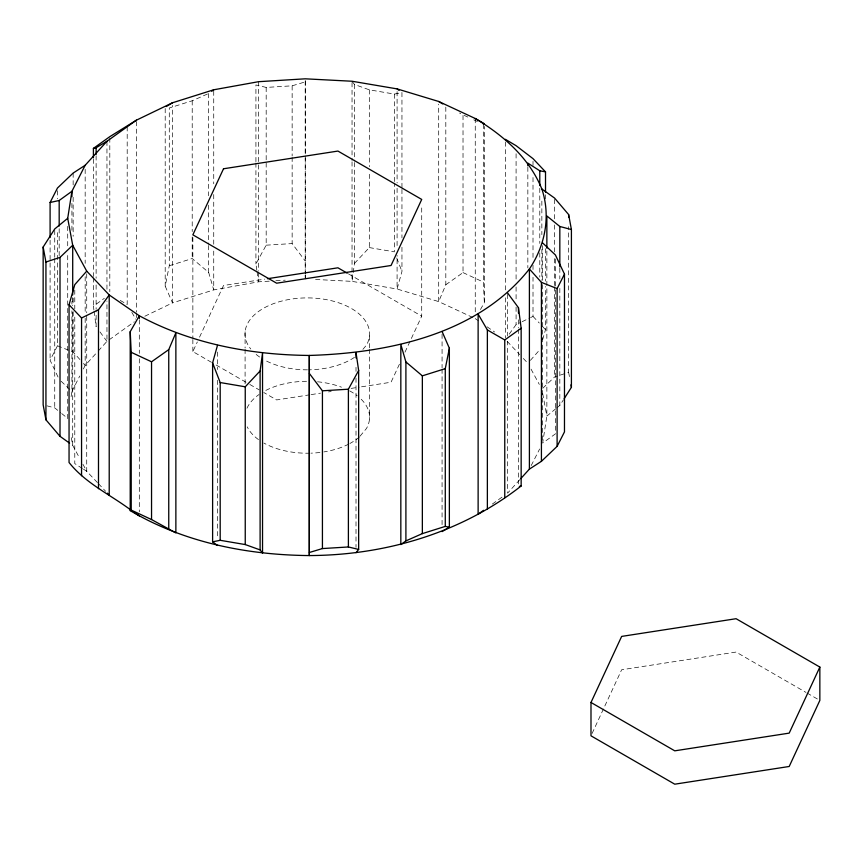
<?xml version="1.0" encoding="UTF-8"?>
<svg xmlns="http://www.w3.org/2000/svg" width="863" height="863" viewBox="0 0 863 863"><rect width="100%" height="100%" fill="white"/><g stroke="black" fill="none" stroke-linecap="round" stroke-linejoin="round"><path stroke-width="0.65" stroke-dasharray="4.32 3.24" d="M305.222 273.776L305.254 78.813M354.456 162.514L354.456 263.42L352.039 281.37L314.617 279.418M71.111 396.559L71.92 391.414L71.92 310.831M555.394 289.936L555.394 433.895L542.654 443.086L546.862 416.085L546.862 249.536M269.234 281.165L258.555 281.823L213.733 289.914L172.503 302.891L165.2 286.117L169.288 265.75L169.288 107.983L192.212 100.766L207.487 94.002M401.953 247.271L401.953 271.489L397.088 289.019L352.039 281.37L352.039 273.312M542.654 339.688L545.513 329.644L545.513 286.494M445.815 107.152L445.815 284.747L438.695 301.597L397.088 289.019L397.088 255.437M211.457 362.309L192.859 351.575L197.314 341.964M199.547 337.153L223.517 285.502L264.768 279.127M399.407 364.218L391.047 382.233L360.443 386.969M404.984 352.201L421.716 316.171L421.716 204.801M592.104 733.421L621.651 669.764L736.085 652.061L805.891 692.363M58.037 377.034L50.097 360.259L57.465 345.793L57.465 229.828M71.92 391.414L79.752 376.041M83.366 368.954L85.167 365.405L97.368 351.953M531.209 465.556L539.634 449.008M256.861 270.302L255.923 263.905L266.182 245.178L266.182 161.586M480.454 309.515L484.348 302.686L484.348 126.44M556.84 407.886L559.828 405.427L563.453 399.774M509.192 334.154L516.085 324.628L520.918 322.287M362.902 349.364L366.441 345.146A62.298 35.966 0 0 0 303.69 297.962A62.298 35.966 0 0 0 250.766 348.997M360.076 436.139L366.441 428.523A62.298 35.966 0 0 0 358.264 396.592M530.411 360.346L539.785 349.731M98.242 350.993L106.958 341.381L106.958 301.09M519.806 479.677L507.606 493.129L507.606 341.36M354.456 263.42L369.321 247.584L369.321 172.071M542.762 388.253L554.564 377.012L568.641 372.341L568.641 226.71M555.837 408.706L546.862 416.085L542.093 390.41M93.916 310.011L93.409 306.16L104.337 298.339M109.148 339.817L134.261 321.834M492.32 504.068L503.237 496.257M445.815 284.747L463.021 272.6L463.021 114.833L459.58 113.031M522.126 321.694L529.386 318.167M530.594 317.584L533.01 316.408L533.01 277.303M144.855 316.225L172.503 302.891L172.503 105.459M169.288 265.75L192.212 258.533L208.663 272.428L213.733 289.914L213.733 249.623M255.923 161.651L255.923 84.962L266.182 87.422L292.147 85.815L305.146 81.92M352.039 81.241L354.456 84.477L369.321 89.828L394.369 94.078L401.953 92.546L401.953 188.069M309.882 394.79L276.624 399.936L263.798 392.525M311.219 394.585L320.529 393.14M328.512 391.91L331.176 391.489M351.133 388.404L359.116 387.174M266.182 245.178L292.147 243.582L305.146 260.863M275.901 280.745L285.243 280.173M369.321 247.584L394.369 251.845L394.369 183.075M47.012 405.847L54.736 407.897L60.723 412.751M57.465 345.793L73.15 352.007L80.022 359.655M464.218 115.394L467.811 117.055M473.787 119.838L477.368 121.51M463.021 272.6L483.345 282.061L484.348 302.686M472.816 317.487L438.695 301.597L438.695 104.164M348.415 273.851L421.716 316.171M807.056 693.032L817.52 699.073M120.237 300.432L127.195 304.434L127.195 126.839M216.106 364.995L247.487 383.107M249.806 384.456L259.137 389.839M82.373 468.48L74.779 463.604L74.779 314.251M83.463 469.17L86.721 471.263L97.519 482.687M475.254 318.62L478.48 320.853M487.077 326.797L494.607 332.007M61.726 413.56L67.713 418.426L67.713 253.226M61.133 381.273L69.957 389.569M533.01 316.408L539.267 323.021M542.838 326.807L545.513 329.644M507.153 341.338L519.753 354.671M523.345 358.479L527.843 363.237M98.414 483.647L105.61 491.263M83.452 363.485L85.167 365.405L85.167 315.707M99.989 331.931L106.958 341.381M131.823 312.352L135.782 319.148M531.036 369.127L539.31 384.413M71.284 437.681L72.708 445.384L79.709 458.329M82.902 464.208L86.721 471.263L86.721 314.121M396.743 257.983L401.953 271.489M568.641 372.341L569.569 377.336M257.055 271.586L258.555 281.823L258.555 272.417M94.089 311.284L96.117 326.689L96.117 310.54M305.232 275.06L305.254 278.932M559.828 268.199L559.828 278.954M559.828 288.382L559.828 405.427M555.394 258.997L555.394 288.587M554.564 199.407L554.564 219.59M554.564 224.973L554.564 251.888M554.564 258.609L554.564 285.524M554.564 286.861L554.564 377.012M545.513 194.801L545.513 198.846M545.513 248.738L545.513 281.101M542.654 245.653L542.654 283.258M542.654 284.607L542.654 443.086M541.856 201.09L541.856 234.66M541.856 249.439L541.856 280.335M539.785 188.274L539.785 243.442M539.785 252.859L539.785 277.077M533.01 161.338L533.01 165.383M533.01 177.519L533.01 258.425M533.01 265.168L533.01 270.561M527.843 167.152L527.843 267.875M518.458 319.806L518.458 327.886M518.458 329.224L518.458 483.949M516.085 153.765L516.085 280.238M516.085 286.958L516.085 300.41M516.085 307.142L516.085 324.628M507.606 294.348L507.606 335.987M505.362 141.996L505.362 292.428M505.362 297.8L505.362 338.091M483.345 124.294L483.345 282.061M475.254 118.501L475.254 313.247M442.072 334.175L442.072 367.746M442.072 369.094L442.072 524.898M401.953 189.418L401.953 237.854M397.088 91.575L397.088 182.913M397.088 188.285L397.088 246.041M394.369 94.078L394.369 181.726M369.483 335.923L369.483 348.026M369.483 349.364L369.483 419.299M369.321 89.828L369.321 166.678M356.009 367.336L356.009 371.37M356.009 378.08L356.009 547.315M354.456 84.477L354.456 161.165M352.039 82.589L352.039 160.486M352.039 161.834L352.039 271.964M305.254 81.5L305.254 156.71M305.254 158.058L305.254 273.56M305.254 274.909L305.254 277.595M292.147 85.815L292.147 155.933M292.147 157.282L292.147 243.582M266.182 87.422L266.182 160.238M258.555 81.694L258.555 271.079M255.923 162.988L255.923 263.905M245.092 331.824L245.092 347.962M245.092 349.299L245.092 384.272M217.476 352.082L217.476 369.547M217.476 380.292L217.476 538.771M213.733 91.133L213.733 183.808M213.733 194.553L213.733 244.251M208.663 93.484L208.663 195.739M208.663 205.157L208.663 244.175M208.663 245.524L208.663 272.428M192.859 237.519L192.859 338.156M192.859 339.493L192.859 351.575M192.212 100.766L192.212 231.564M192.212 236.958L192.212 258.533M165.2 108.522L165.2 286.117M139.31 319.795L139.31 353.366M139.31 358.738L139.31 511.856M136.451 121.5L136.451 312.212M136.451 313.56L136.451 317.584M109.806 138.004L109.806 291.726M106.958 141.262L106.958 290.346M96.117 155.815L96.117 278.253M96.117 284.973L96.117 309.191M93.409 159.18L93.409 276.494M93.409 277.843L93.409 306.16M86.721 273.83L86.721 312.784M85.167 169.31L85.167 263.323M85.167 276.753L85.167 314.359M74.779 290.033L74.779 308.878M73.15 173.064L73.15 185.167M73.15 197.282L73.15 236.3M73.15 298.188L73.15 304.919M73.15 311.64L73.15 352.007M72.708 297.638L72.708 305.696M72.708 312.417L72.708 445.384M71.92 203.377L71.92 230.248M71.92 301.424L71.92 304.11M67.713 226.354L67.713 246.505M59.18 228.738L59.18 255.642M57.465 190.723L57.465 198.814M54.736 230.302L54.736 257.206M54.736 258.555L54.736 407.897M50.097 240.248L50.097 360.259M359.375 436.98A62.298 35.966 0 0 1 349.947 443.463M348.749 444.089A62.298 35.966 0 0 1 323.895 451.921M319.957 452.471A62.298 35.966 0 0 1 311.252 453.151M309.99 453.183A62.298 35.966 0 0 1 263.862 443.043M258.479 439.601A62.298 35.966 0 0 1 247.239 426.851M246.98 408.231A62.298 35.966 0 0 1 259.051 394.499M265.815 390.41A62.298 35.966 0 0 1 307.088 381.284M317.573 381.78A62.298 35.966 0 0 1 341.457 387.185M349.623 390.874A62.298 35.966 0 0 1 357.196 395.739M354.466 357.358A62.298 35.966 0 0 1 308.738 369.828M307.476 369.839A62.298 35.966 0 0 1 263.862 359.655M259.623 357.023A62.298 35.966 0 0 1 255.275 353.668"/><path stroke-width="1.29" d="M139.31 318.447L139.31 315.761C191.306 343.852 250.637 354.898 309.31 355.448L309.31 555.567C247.217 555.017 184.099 542.6 130.216 510.637L130.216 331.694L139.31 315.761L109.213 294.952L86.721 271.144L72.708 245.265L67.713 218.296L71.92 191.295L85.167 165.275L106.958 141.262L136.451 120.151L172.503 102.773L213.733 89.784L258.555 81.694L305.254 78.813L352.039 81.241L397.088 88.889L438.695 101.478L475.254 118.501L484.348 123.743L483.345 124.294M260.108 549.904L260.108 370.961L262.535 353.021L262.535 553.14L260.108 549.904L245.243 544.564L220.194 540.303L212.611 541.845L212.611 362.902L217.476 345.362M507.606 292.999L518.458 307.703L521.155 328.22L521.155 485.988C461.23 533.032 384.974 555.265 309.31 555.567L309.31 355.448C388.566 353.075 477.627 334.369 529.397 268.986C545.211 245.459 550.918 216.214 541.856 188.997C529.235 157.918 503.431 135.405 475.254 118.501M405.901 540.896L405.901 361.953L400.831 344.466L400.831 544.596L405.901 540.896L422.352 533.614L445.276 526.398L445.276 368.63L449.364 348.264L442.072 331.489M130.712 509.936C109.925 494.423 85.502 483.237 69.051 462.503L69.051 304.747L74.779 284.661L86.721 271.144M168.749 528.577L168.749 349.634L175.869 332.784L175.869 532.913L151.543 519.548L131.219 510.087L130.216 510.637M590.993 702.471L621.651 636.409L736.085 618.706L819.85 667.067L819.85 700.422L789.192 766.484L674.758 784.187L590.993 735.826L590.993 702.471L674.758 750.832L789.192 733.129L819.85 667.067M50.097 237.552L50.097 202.492L57.465 188.026L73.15 173.064L85.167 165.275M520.68 478.717L529.397 469.105L541.425 461.317L557.11 446.354L557.11 288.587L564.478 274.132L555.394 254.952L542.654 242.967M557.11 446.354L564.478 431.888L564.478 274.132M358.652 370.486L358.652 549.429L348.393 546.969L348.393 389.202L358.652 370.486L356.009 352.557L356.009 357.929M69.536 443.118L60.011 436.322L45.933 419.806L43.15 404.812L43.15 247.055L54.736 228.954L67.713 218.296M564.175 398.641L571.414 387.336L571.414 229.569L568.641 214.574L554.564 198.069L541.856 188.997M81.553 475.74L81.553 317.983L98.49 309.752L109.213 294.952L109.213 495.071L107.411 493.161M356.009 552.687L358.652 549.429M245.243 544.564L245.243 386.797L260.108 370.961M45.933 419.806L45.933 262.039L60.011 257.379L72.708 245.265L72.708 294.952M211.705 91.273L213.733 89.784M50.097 202.492L59.18 200.486L71.92 191.295L71.92 196.667M93.409 157.832L93.409 148.393L109.806 136.656L136.451 120.151M504.758 497.724L504.758 339.957L521.155 328.22M483.582 510.324L478.124 514.229L478.124 314.11L487.368 329.946L504.758 339.957M151.543 519.548L151.543 361.791L168.749 349.634M166.246 106.548L172.503 102.773M442.072 531.608L449.364 527.207L449.364 348.264M93.409 148.393L96.117 147.735L106.958 141.262M405.901 361.953L422.352 375.847L445.276 368.63M309.418 552.471L322.428 548.566L348.393 546.969M519.353 486.43L521.155 485.988M267.422 278.717L337.94 267.8L347.25 273.183M309.418 373.528L322.428 390.81L348.393 389.202M212.611 362.902L220.194 382.546L245.243 386.797M527.843 165.804L527.843 163.118L539.785 170.788L545.513 171.877L545.513 192.104M445.276 526.398L449.364 527.207M546.862 248.199L546.862 215.966L559.828 226.484L571.414 229.569M529.397 469.105L529.397 268.986L541.425 282.374L557.11 288.587M130.216 331.694L131.219 352.32L151.543 361.791M505.362 139.31L516.085 145.685L533.01 158.641L545.513 171.877M438.695 101.478L442.762 103.948M133.938 512.169L139.31 515.891M397.088 88.889L399.04 90.356M212.611 541.845L217.476 545.492M69.051 304.747L81.553 317.983M570.95 384.833L571.414 387.336M43.15 247.055L45.933 262.039M568.641 214.574L568.641 217.271M559.828 226.484L559.828 266.85M541.425 282.374L541.425 461.317M539.785 170.788L539.785 185.588M518.458 307.703L518.458 313.086M487.368 329.946L487.368 508.89M422.352 375.847L422.352 533.614M322.428 390.81L322.428 548.566M220.194 382.546L220.194 540.303M131.219 352.32L131.219 510.087M98.49 309.752L98.49 488.695M96.117 147.735L96.117 154.466M60.011 257.379L60.011 436.322M59.18 200.486L59.18 226.052M223.517 168.77L192.859 234.833L276.624 283.193L391.047 265.491L421.716 199.429L337.94 151.068L223.517 168.77"/></g></svg>
